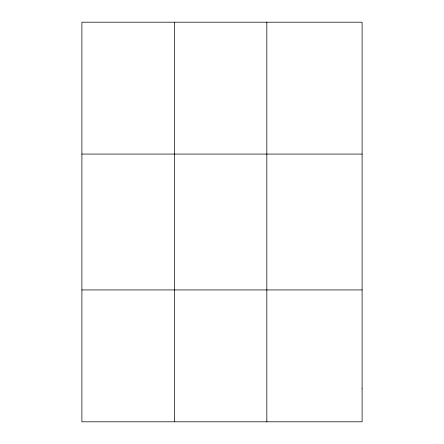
<?xml version="1.0" encoding="UTF-8"?>
<svg xmlns="http://www.w3.org/2000/svg" width="444" height="444" viewBox="0 0 444 444"><rect width="100%" height="100%" fill="white"/><g stroke="black" fill="none" stroke-linecap="round" stroke-linejoin="round"><path stroke-width="0.67" d="M174.364 22.2L174.364 421.8M266.833 22.2L266.833 421.8M81.896 154.068L362.104 154.068M81.896 289.932L362.104 289.932M362.104 388.833L362.104 421.8L81.896 421.8L81.896 22.2L362.104 22.2L362.104 388.833"/></g></svg>
